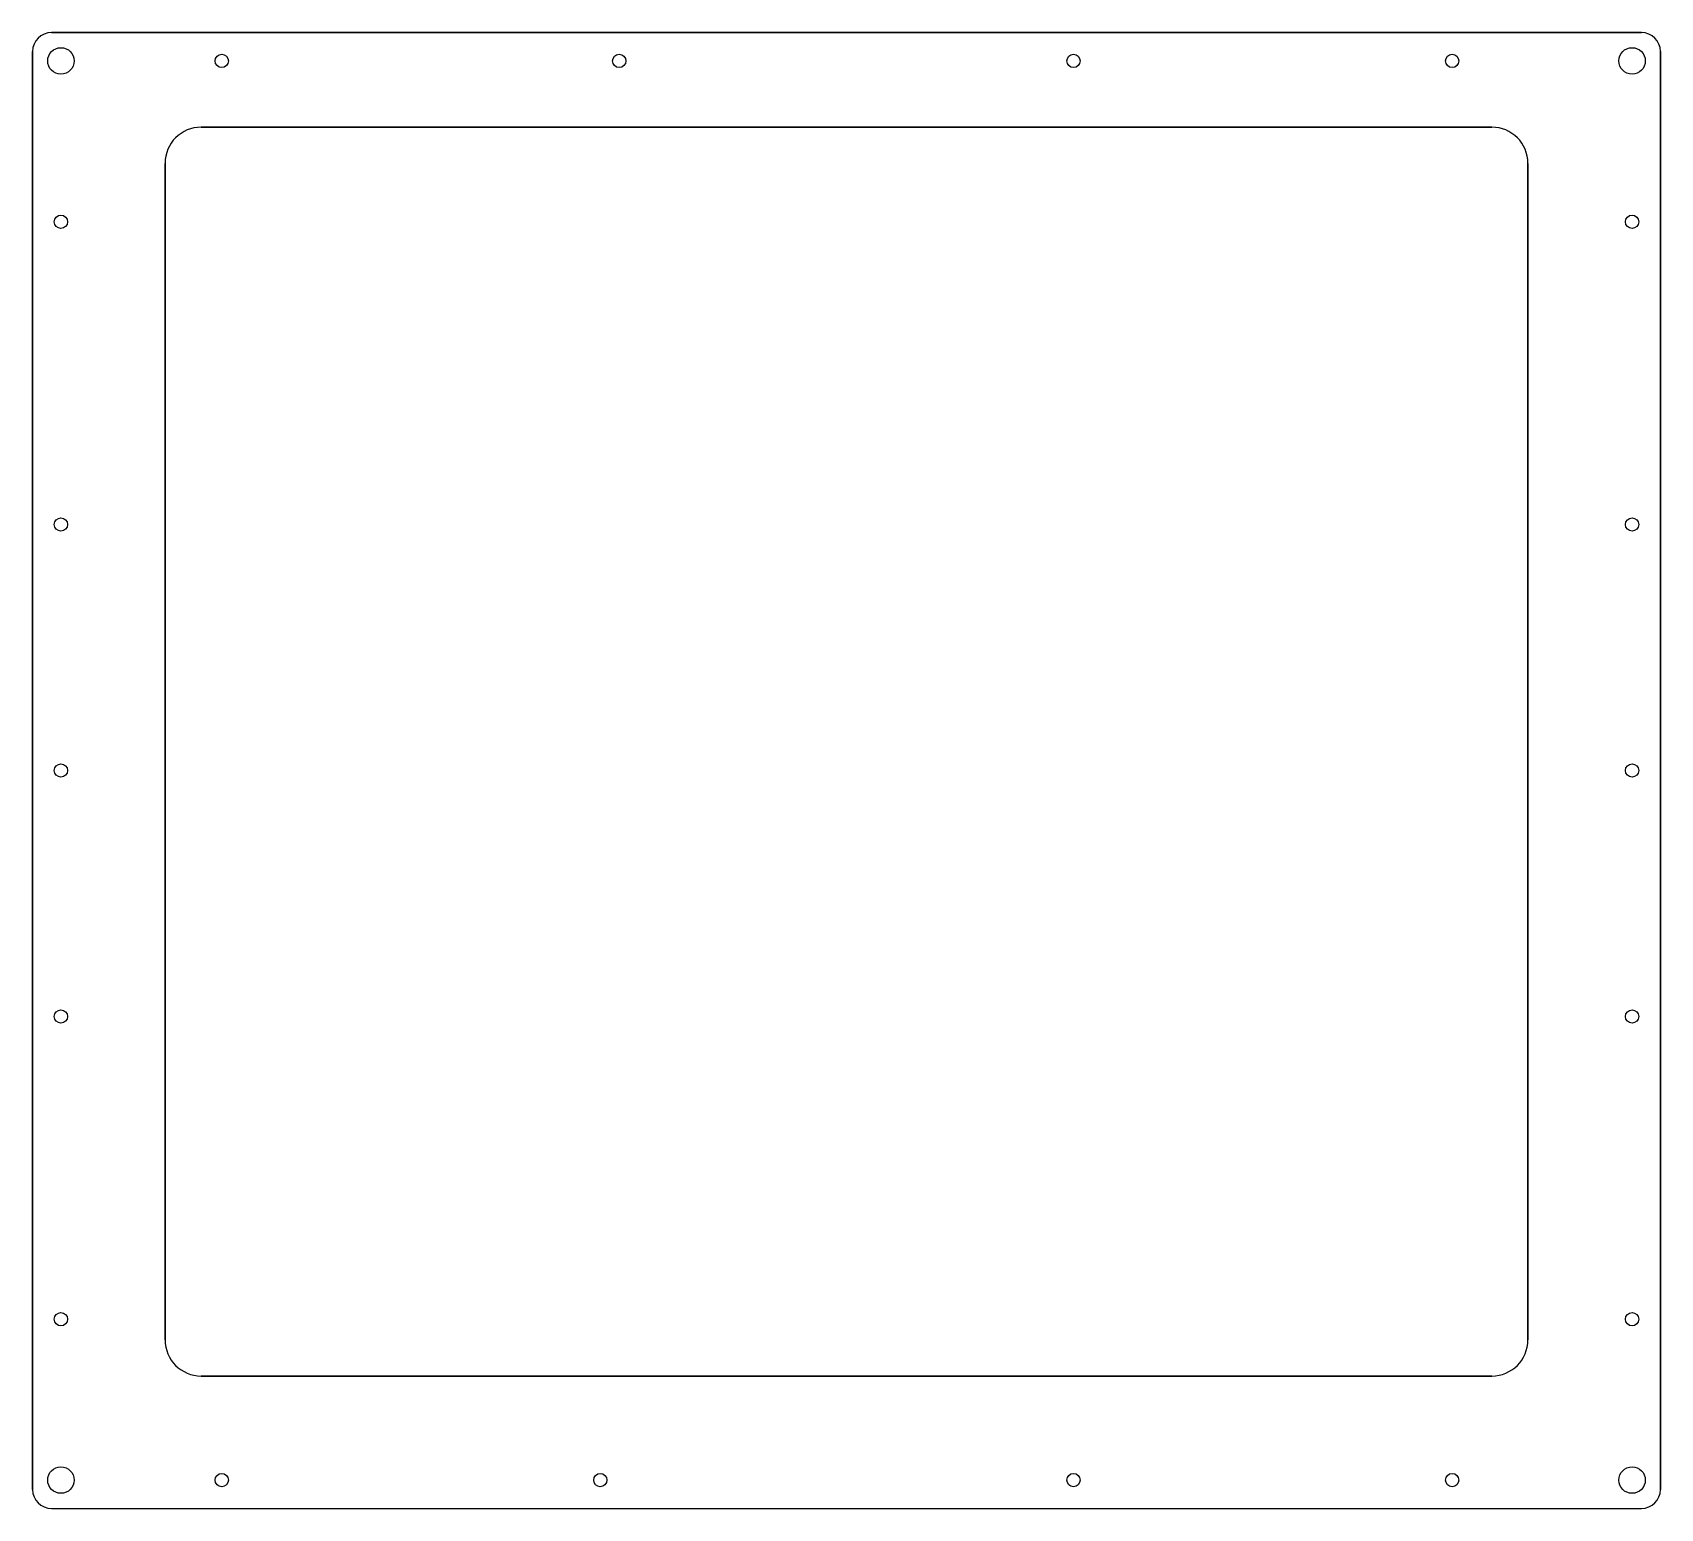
# Model space of a CAD drawing. Header units: millimetres. Extents: x -245 to 185, y -165 to 225.
import ezdxf

# ---------------------------------------------------------------- set-up
doc = ezdxf.new("R2010")
doc.units = ezdxf.units.MM
doc.layers.add('Front_v1', color=254, linetype='Continuous')

msp = doc.modelspace()

# ---------------------------------------------------------------- linework, layer by layer
at = {"layer": 'Front_v1'}
for p, q in [((180, 225, 198.67), (-240, 225, 198.67)), ((-240, 225, 192.32), (180, 225, 192.32)), ((-240, 225, 198.67), (-240, 225, 192.32)), ((180, 225, 198.67), (180, 225, 192.32)), ((-245, 220, 198.67), (-245, -160, 198.67)), ((-245, -160, 192.32), (-245, 220, 192.32)), ((-245, 220, 192.32), (-245, 220, 198.67)), ((185, -160, 198.67), (185, 220, 198.67)), ((185, 220, 192.32), (185, -160, 192.32)), ((185, 220, 198.67), (185, 220, 192.32)), ((-234, 217.5, 198.67), (-234, 217.5, 192.32)), ((-193.28, 217.5, 192.32), (-193.28, 217.5, 198.67)), ((-88.28, 217.5, 192.32), (-88.28, 217.5, 198.67)), ((31.72, 217.5, 192.32), (31.72, 217.5, 198.67)), ((131.72, 217.5, 192.32), (131.72, 217.5, 198.67)), ((181, 217.5, 198.67), (181, 217.5, 192.32)), ((-200.44, 200, 198.67), (140.44, 200, 198.67)), ((140.44, 200, 192.32), (-200.44, 200, 192.32)), ((-200.44, 200, 198.67), (-200.44, 200, 192.32)), ((140.44, 200, 198.67), (140.44, 200, 192.32)), ((-210, -120.44, 198.67), (-210, 190.44, 198.67)), ((-210, 190.44, 192.32), (-210, -120.44, 192.32)), ((-210, 190.44, 198.67), (-210, 190.44, 192.32)), ((150, 190.44, 198.67), (150, -120.44, 198.67)), ((150, -120.44, 192.32), (150, 190.44, 192.32)), ((150, 190.44, 192.32), (150, 190.44, 198.67)), ((-239.25, 175, 198.67), (-239.25, 175, 192.32)), ((175.75, 175, 198.67), (175.75, 175, 192.32)), ((-239.25, 95, 198.67), (-239.25, 95, 192.32)), ((175.75, 95, 198.67), (175.75, 95, 192.32)), ((-239.25, 30, 198.67), (-239.25, 30, 192.32)), ((175.75, 30, 198.67), (175.75, 30, 192.32)), ((-239.25, -35, 198.67), (-239.25, -35, 192.32)), ((175.75, -35, 198.67), (175.75, -35, 192.32)), ((-239.25, -115, 198.67), (-239.25, -115, 192.32)), ((175.75, -115, 198.67), (175.75, -115, 192.32)), ((-210, -120.44, 198.67), (-210, -120.44, 192.32)), ((150, -120.44, 192.32), (150, -120.44, 198.67)), ((140.44, -130, 198.67), (-200.44, -130, 198.67)), ((-200.44, -130, 192.32), (140.44, -130, 192.32)), ((-200.44, -130, 192.32), (-200.44, -130, 198.67)), ((140.44, -130, 192.32), (140.44, -130, 198.67)), ((-234, -157.5, 198.67), (-234, -157.5, 192.32)), ((-193.28, -157.5, 192.32), (-193.28, -157.5, 198.67)), ((-93.28, -157.5, 192.32), (-93.28, -157.5, 198.67)), ((31.72, -157.5, 192.32), (31.72, -157.5, 198.67)), ((131.72, -157.5, 192.32), (131.72, -157.5, 198.67)), ((181, -157.5, 198.67), (181, -157.5, 192.32)), ((-245, -160, 198.67), (-245, -160, 192.32)), ((185, -160, 192.32), (185, -160, 198.67)), ((-240, -165, 198.67), (180, -165, 198.67)), ((-240, -165, 192.32), (-240, -165, 198.67)), ((-240, -165, 192.32), (180, -165, 192.32)), ((180, -165, 192.32), (180, -165, 198.67))]:
    msp.add_line(p, q, dxfattribs=at)
for centre, radius in [((-237.5, 217.5, 198.67), 3.5), ((-237.5, 217.5, 192.32), 3.5), ((177.5, 217.5, 198.67), 3.5), ((177.5, 217.5, 192.32), 3.5), ((-195.03, 217.5, 198.67), 1.75), ((-195.03, 217.5, 192.32), 1.75), ((-90.03, 217.5, 198.67), 1.75), ((-90.03, 217.5, 192.32), 1.75), ((29.97, 217.5, 198.67), 1.75), ((29.97, 217.5, 192.32), 1.75), ((129.97, 217.5, 198.67), 1.75), ((129.97, 217.5, 192.32), 1.75), ((-237.5, 175, 198.67), 1.75), ((-237.5, 175, 192.32), 1.75), ((177.5, 175, 198.67), 1.75), ((177.5, 175, 192.32), 1.75), ((-237.5, 95, 198.67), 1.75), ((-237.5, 95, 192.32), 1.75), ((177.5, 95, 198.67), 1.75), ((177.5, 95, 192.32), 1.75), ((-237.5, 30, 198.67), 1.75), ((-237.5, 30, 192.32), 1.75), ((177.5, 30, 198.67), 1.75), ((177.5, 30, 192.32), 1.75), ((-237.5, -35, 198.67), 1.75), ((-237.5, -35, 192.32), 1.75), ((177.5, -35, 198.67), 1.75), ((177.5, -35, 192.32), 1.75), ((-237.5, -115, 198.67), 1.75), ((-237.5, -115, 192.32), 1.75), ((177.5, -115, 198.67), 1.75), ((177.5, -115, 192.32), 1.75), ((-237.5, -157.5, 198.67), 3.5), ((-237.5, -157.5, 192.32), 3.5), ((177.5, -157.5, 198.67), 3.5), ((177.5, -157.5, 192.32), 3.5), ((-195.03, -157.5, 198.67), 1.75), ((-195.03, -157.5, 192.32), 1.75), ((-95.03, -157.5, 198.67), 1.75), ((-95.03, -157.5, 192.32), 1.75), ((29.97, -157.5, 198.67), 1.75), ((29.97, -157.5, 192.32), 1.75), ((129.97, -157.5, 198.67), 1.75), ((129.97, -157.5, 192.32), 1.75)]:
    msp.add_circle(centre, radius, dxfattribs=at)
for centre, radius, start, end in [((-240, 220, 198.67), 5, 90, 180), ((-240, 220, 192.32), 5, 90, 180), ((180, 220, 198.67), 5, 360, 450), ((180, 220, 192.32), 5, 0, 90), ((-200.44, 190.44, 198.67), 9.56, 90, 180), ((-200.44, 190.44, 192.32), 9.56, 90, 180), ((140.44, 190.44, 198.67), 9.56, 0, 90), ((140.44, 190.44, 192.32), 9.56, 0, 90), ((-200.44, -120.44, 198.67), 9.56, 180, 270), ((-200.44, -120.44, 192.32), 9.56, 180, 270), ((140.44, -120.44, 198.67), 9.56, 270, 360), ((140.44, -120.44, 192.32), 9.56, 270, 360), ((-240, -160, 198.67), 5, 180, 270), ((-240, -160, 192.32), 5, 180, 270), ((180, -160, 198.67), 5, 270, 360), ((180, -160, 192.32), 5, 270, 360)]:
    msp.add_arc(centre, radius, start, end, dxfattribs=at)

doc.saveas('drawing.dxf')
